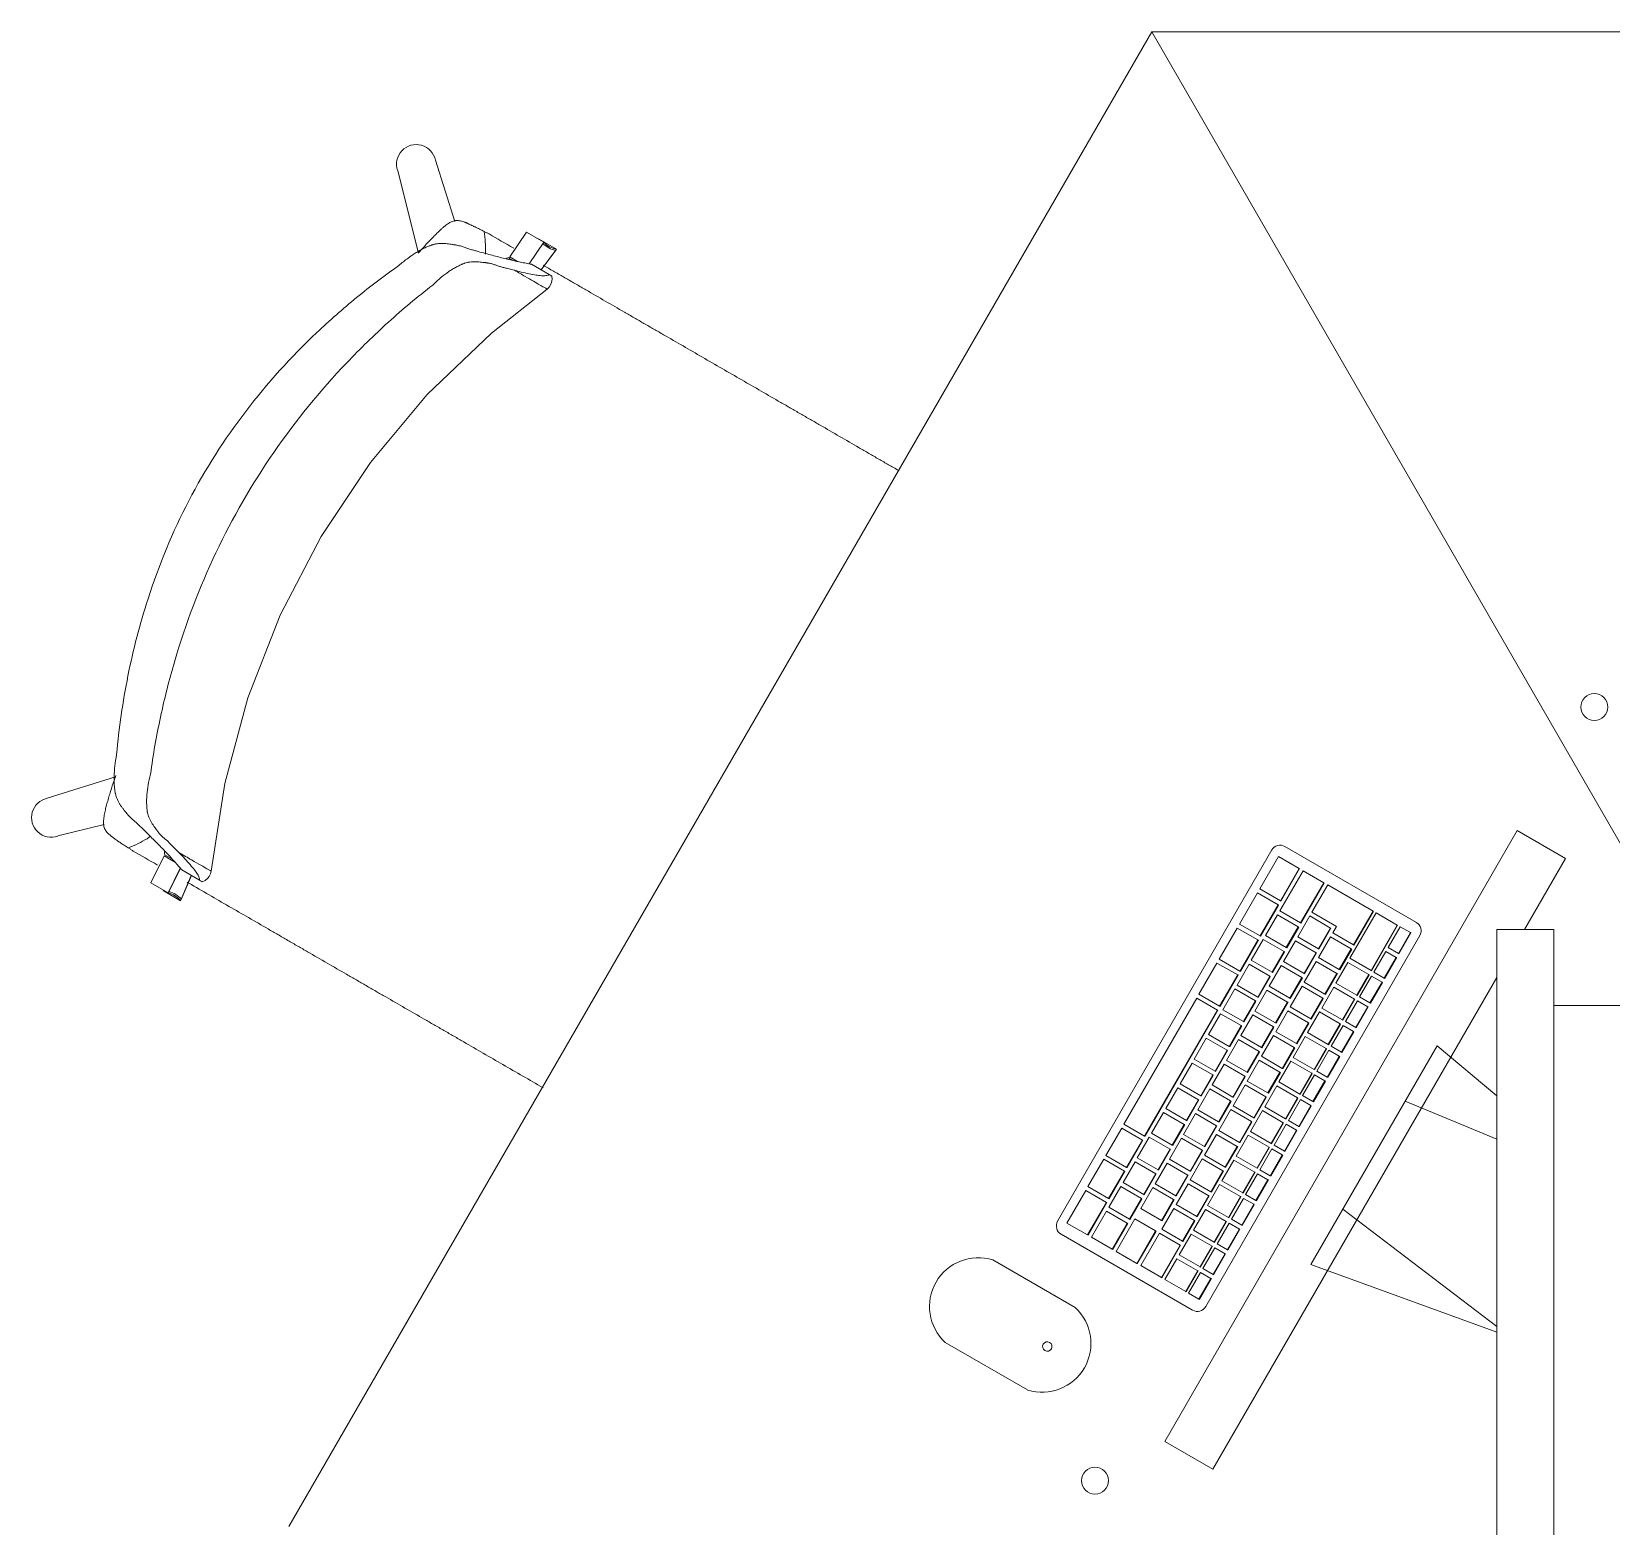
# Model space of a CAD drawing. Header units: millimetres. Extents: x 155927 to 326028, y -36033 to 97293.
# Drawn here: x 174079 to 175132, y 18002 to 18998 of the extents above; entities that cross this region are included whole.
import ezdxf

# ---------------------------------------------------------------- set-up
doc = ezdxf.new("R2010")
doc.units = ezdxf.units.MM
doc.header["$MEASUREMENT"] = 0
for name, color, linetype, lineweight in [('A-GENM', 8, 'CONTINUOUS', 9), ('E-ELEC-EQPM', 8, 'CONTINUOUS', 9), ('I-FURN', 8, 'CONTINUOUS', 9)]:
    doc.layers.add(name, color=color, linetype=linetype, lineweight=lineweight)

msp = doc.modelspace()

# ---------------------------------------------------------------- linework, layer by layer
at = {"layer": 'A-GENM'}
for p, q in [((174762.6, 18205.4), (174905.4, 18452.7)), ((174909.8, 18448.4), (174897.3, 18426.7)), ((174923.6, 18440.4), (174909.8, 18448.4)), ((174914.1, 18455), (175001.7, 18404.4)), ((174926.2, 18438.9), (174910.7, 18412.1)), ((174911.1, 18418.7), (174923.6, 18440.4)), ((174923.9, 18440.3), (174911.4, 18418.6)), ((174923.6, 18440.4), (174923.9, 18440.3)), ((174940, 18430.9), (174926.2, 18438.9)), ((174924.5, 18404.1), (174940, 18430.9)), ((174940.3, 18430.8), (174924.8, 18403.9)), ((174942.6, 18429.4), (174932.1, 18411.3)), ((174940, 18430.9), (174940.3, 18430.8)), ((174972.8, 18412), (174942.6, 18429.4)), ((174895.8, 18424.1), (174883.8, 18403.3)), ((174909.6, 18416.1), (174895.8, 18424.1)), ((174897.3, 18426.7), (174911.1, 18418.7)), ((174911.1, 18418.7), (174911.4, 18418.6)), ((174897.6, 18395.4), (174909.6, 18416.1)), ((174909.9, 18416), (174897.9, 18395.2)), ((174909.2, 18409.5), (174901.2, 18395.6)), ((174923, 18401.5), (174909.2, 18409.5)), ((174909.6, 18416.1), (174909.9, 18416)), ((174910.7, 18412.1), (174924.5, 18404.1)), ((174930.6, 18408.7), (174922.6, 18394.8)), ((174944.4, 18400.7), (174930.6, 18408.7)), ((174932.1, 18411.3), (174948.5, 18401.8)), ((174974.9, 18410.8), (174957.4, 18380.5)), ((174959.8, 18389.5), (174972.8, 18412)), ((174973.1, 18411.9), (174960.1, 18389.3)), ((174972.8, 18412), (174973.1, 18411.9)), ((174989, 18402.7), (174974.9, 18410.8)), ((175004, 18395.8), (174861.3, 18148.5)), ((174882.3, 18400.7), (174870.3, 18379.9)), ((174896.1, 18392.8), (174882.3, 18400.7)), ((174883.8, 18403.3), (174897.6, 18395.4)), ((174897.6, 18395.4), (174897.9, 18395.2)), ((174901.2, 18395.6), (174915, 18387.6)), ((174915, 18387.6), (174923, 18401.5)), ((174923.3, 18401.3), (174915.3, 18387.5)), ((174923, 18401.5), (174923.3, 18401.3)), ((174924.5, 18404.1), (174924.8, 18403.9)), ((174936.4, 18386.8), (174944.4, 18400.7)), ((174944.7, 18400.5), (174936.7, 18386.7)), ((174944.4, 18400.7), (174944.7, 18400.5)), ((174948.5, 18401.8), (174946, 18397.5)), ((174946, 18397.5), (174959.8, 18389.5)), ((174971.5, 18372.4), (174989, 18402.7)), ((174989.2, 18402.5), (174971.7, 18372.2)), ((174990.9, 18401.5), (174982.9, 18387.7)), ((174989, 18402.7), (174989.2, 18402.5)), ((174989.8, 18383.7), (174997.8, 18397.6)), ((174998.1, 18397.4), (174990.1, 18383.6)), ((174997.8, 18397.6), (174990.9, 18401.5)), ((174997.8, 18397.6), (174998.1, 18397.4)), ((174884.1, 18372), (174896.1, 18392.8)), ((174896.4, 18392.6), (174884.4, 18371.8)), ((174899.7, 18393), (174891.7, 18379.2)), ((174896.1, 18392.8), (174896.4, 18392.6)), ((174913.5, 18385), (174899.7, 18393)), ((174905.5, 18371.2), (174913.5, 18385)), ((174913.8, 18384.9), (174905.8, 18371)), ((174921.1, 18392.2), (174913.1, 18378.3)), ((174913.5, 18385), (174913.8, 18384.9)), ((174915, 18387.6), (174915.3, 18387.5)), ((174934.9, 18384.2), (174921.1, 18392.2)), ((174922.6, 18394.8), (174936.4, 18386.8)), ((174936.4, 18386.8), (174936.7, 18386.7)), ((174944.5, 18394.9), (174936.5, 18381)), ((174958.3, 18386.9), (174944.5, 18394.9)), ((174950.3, 18373), (174958.3, 18386.9)), ((174958.6, 18386.7), (174950.6, 18372.9)), ((174958.3, 18386.9), (174958.6, 18386.7)), ((174959.8, 18389.5), (174960.1, 18389.3)), ((174981.4, 18385.1), (174973.4, 18371.2)), ((174988.3, 18381.1), (174981.4, 18385.1)), ((174982.9, 18387.7), (174989.8, 18383.7)), ((174868.8, 18377.3), (174856.8, 18356.6)), ((174882.6, 18369.4), (174868.8, 18377.3)), ((174870.3, 18379.9), (174884.1, 18372)), ((174890.2, 18376.6), (174882.2, 18362.7)), ((174904, 18368.6), (174890.2, 18376.6)), ((174891.7, 18379.2), (174905.5, 18371.2)), ((174911.6, 18375.8), (174903.6, 18361.9)), ((174925.4, 18367.8), (174911.6, 18375.8)), ((174913.1, 18378.3), (174926.9, 18370.4)), ((174926.9, 18370.4), (174934.9, 18384.2)), ((174935, 18378.4), (174927, 18364.6)), ((174935.2, 18384.1), (174927.2, 18370.2)), ((174934.9, 18384.2), (174935.2, 18384.1)), ((174948.8, 18370.4), (174935, 18378.4)), ((174936.5, 18381), (174950.3, 18373)), ((174956.1, 18377.7), (174948.1, 18363.9)), ((174970, 18369.8), (174956.1, 18377.7)), ((174957.4, 18380.5), (174971.5, 18372.4)), ((174980.3, 18367.2), (174988.3, 18381.1)), ((174988.6, 18381), (174980.6, 18367.1)), ((174988.3, 18381.1), (174988.6, 18381)), ((174989.8, 18383.7), (174990.1, 18383.6)), ((174870.6, 18348.6), (174882.6, 18369.4)), ((174882.9, 18369.2), (174870.9, 18348.5)), ((174882.6, 18369.4), (174882.9, 18369.2)), ((174884.1, 18372), (174884.4, 18371.8)), ((174896, 18354.7), (174904, 18368.6)), ((174904.3, 18368.4), (174896.3, 18354.6)), ((174904, 18368.6), (174904.3, 18368.4)), ((174905.5, 18371.2), (174905.8, 18371)), ((174917.4, 18353.9), (174925.4, 18367.8)), ((174925.7, 18367.6), (174917.7, 18353.8)), ((174925.4, 18367.8), (174925.7, 18367.6)), ((174926.9, 18370.4), (174927.2, 18370.2)), ((174927, 18364.6), (174940.8, 18356.6)), ((174940.8, 18356.6), (174948.8, 18370.4)), ((174949.1, 18370.3), (174941.1, 18356.4)), ((174948.1, 18363.9), (174962, 18355.9)), ((174948.8, 18370.4), (174949.1, 18370.3)), ((174950.3, 18373), (174950.6, 18372.9)), ((174962, 18355.9), (174970, 18369.8)), ((174970.2, 18369.6), (174962.2, 18355.8)), ((174971.9, 18368.6), (174963.9, 18354.8)), ((174970, 18369.8), (174970.2, 18369.6)), ((174970.8, 18350.8), (174978.8, 18364.6)), ((174979.1, 18364.5), (174971.1, 18350.7)), ((174971.5, 18372.4), (174971.7, 18372.2)), ((174978.8, 18364.6), (174971.9, 18368.6)), ((174973.4, 18371.2), (174980.3, 18367.2)), ((174978.8, 18364.6), (174979.1, 18364.5)), ((174980.3, 18367.2), (174980.6, 18367.1)), ((174855.3, 18354), (174806.8, 18270)), ((174869.1, 18346), (174855.3, 18354)), ((174856.8, 18356.6), (174870.6, 18348.6)), ((174880.7, 18360.1), (174872.7, 18346.2)), ((174894.5, 18352.1), (174880.7, 18360.1)), ((174882.2, 18362.7), (174896, 18354.7)), ((174902.1, 18359.3), (174894.1, 18345.4)), ((174896, 18354.7), (174896.3, 18354.6)), ((174915.9, 18351.3), (174902.1, 18359.3)), ((174903.6, 18361.9), (174917.4, 18353.9)), ((174917.4, 18353.9), (174917.7, 18353.8)), ((174925.5, 18362), (174917.5, 18348.1)), ((174939.3, 18354), (174925.5, 18362)), ((174931.3, 18340.1), (174939.3, 18354)), ((174939.6, 18353.8), (174931.6, 18340)), ((174946.6, 18361.3), (174938.6, 18347.4)), ((174939.3, 18354), (174939.6, 18353.8)), ((174940.8, 18356.6), (174941.1, 18356.4)), ((174960.5, 18353.3), (174946.6, 18361.3)), ((174952.5, 18339.5), (174960.5, 18353.3)), ((174960.7, 18353.2), (174952.7, 18339.3)), ((174960.5, 18353.3), (174960.7, 18353.2)), ((174962, 18355.9), (174962.2, 18355.8)), ((174963.9, 18354.8), (174970.8, 18350.8)), ((174820.6, 18262), (174869.1, 18346)), ((174869.4, 18345.9), (174820.9, 18261.9)), ((174871.2, 18343.6), (174863.2, 18329.8)), ((174869.1, 18346), (174869.4, 18345.9)), ((174870.6, 18348.6), (174870.9, 18348.5)), ((174885, 18335.7), (174871.2, 18343.6)), ((174872.7, 18346.2), (174886.5, 18338.3)), ((174892.6, 18342.8), (174884.6, 18329)), ((174886.5, 18338.3), (174894.5, 18352.1)), ((174894.8, 18352), (174886.8, 18338.1)), ((174906.4, 18334.9), (174892.6, 18342.8)), ((174894.1, 18345.4), (174907.9, 18337.5)), ((174894.5, 18352.1), (174894.8, 18352)), ((174907.9, 18337.5), (174915.9, 18351.3)), ((174916, 18345.5), (174908, 18331.6)), ((174916.2, 18351.2), (174908.2, 18337.3)), ((174915.9, 18351.3), (174916.2, 18351.2)), ((174929.8, 18337.5), (174916, 18345.5)), ((174917.5, 18348.1), (174931.3, 18340.1)), ((174937.1, 18344.8), (174929.1, 18331)), ((174951, 18336.9), (174937.1, 18344.8)), ((174938.6, 18347.4), (174952.5, 18339.5)), ((174962.4, 18352.2), (174954.4, 18338.3)), ((174961.3, 18334.3), (174969.3, 18348.2)), ((174969.6, 18348.1), (174961.6, 18334.2)), ((174969.3, 18348.2), (174962.4, 18352.2)), ((174969.3, 18348.2), (174969.6, 18348.1)), ((174970.8, 18350.8), (174971.1, 18350.7)), ((174877, 18321.8), (174885, 18335.7)), ((174885.3, 18335.5), (174877.3, 18321.7)), ((174885, 18335.7), (174885.3, 18335.5)), ((174886.5, 18338.3), (174886.8, 18338.1)), ((174898.4, 18321), (174906.4, 18334.9)), ((174906.7, 18334.7), (174898.7, 18320.9)), ((174906.4, 18334.9), (174906.7, 18334.7)), ((174907.9, 18337.5), (174908.2, 18337.3)), ((174921.8, 18323.7), (174929.8, 18337.5)), ((174930.1, 18337.4), (174922.1, 18323.5)), ((174929.8, 18337.5), (174930.1, 18337.4)), ((174931.3, 18340.1), (174931.6, 18340)), ((174943, 18323), (174951, 18336.9)), ((174951.2, 18336.7), (174943.2, 18322.9)), ((174952.9, 18335.7), (174944.9, 18321.9)), ((174951, 18336.9), (174951.2, 18336.7)), ((174952.5, 18339.5), (174952.7, 18339.3)), ((174959.8, 18331.7), (174952.9, 18335.7)), ((174954.4, 18338.3), (174961.3, 18334.3)), ((174961.3, 18334.3), (174961.6, 18334.2)), ((174861.7, 18327.2), (174853.7, 18313.3)), ((174875.5, 18319.2), (174861.7, 18327.2)), ((174863.2, 18329.8), (174877, 18321.8)), ((174883.1, 18326.4), (174875.1, 18312.5)), ((174877, 18321.8), (174877.3, 18321.7)), ((174896.9, 18318.4), (174883.1, 18326.4)), ((174884.6, 18329), (174898.4, 18321)), ((174906.5, 18329), (174898.5, 18315.2)), ((174920.3, 18321.1), (174906.5, 18329)), ((174908, 18331.6), (174921.8, 18323.7)), ((174927.6, 18328.4), (174919.6, 18314.5)), ((174921.8, 18323.7), (174922.1, 18323.5)), ((174941.5, 18320.4), (174927.6, 18328.4)), ((174929.1, 18331), (174943, 18323)), ((174943, 18323), (174943.2, 18322.9)), ((174944.9, 18321.9), (174951.8, 18317.9)), ((174951.8, 18317.9), (174959.8, 18331.7)), ((174960.1, 18331.6), (174952.1, 18317.7)), ((174959.8, 18331.7), (174960.1, 18331.6)), ((174853.7, 18313.3), (174867.5, 18305.4)), ((174867.5, 18305.4), (174875.5, 18319.2)), ((174875.8, 18319.1), (174867.8, 18305.2)), ((174875.1, 18312.5), (174888.9, 18304.6)), ((174875.5, 18319.2), (174875.8, 18319.1)), ((174888.9, 18304.6), (174896.9, 18318.4)), ((174897, 18312.6), (174889, 18298.7)), ((174897.2, 18318.3), (174889.2, 18304.4)), ((174896.9, 18318.4), (174897.2, 18318.3)), ((174910.8, 18304.6), (174897, 18312.6)), ((174898.4, 18321), (174898.7, 18320.9)), ((174898.5, 18315.2), (174912.3, 18307.2)), ((174918.1, 18311.9), (174910.1, 18298.1)), ((174912.3, 18307.2), (174920.3, 18321.1)), ((174920.6, 18320.9), (174912.6, 18307.1)), ((174932, 18303.9), (174918.1, 18311.9)), ((174919.6, 18314.5), (174933.5, 18306.5)), ((174920.3, 18321.1), (174920.6, 18320.9)), ((174933.5, 18306.5), (174941.5, 18320.4)), ((174941.7, 18320.3), (174933.7, 18306.4)), ((174943.4, 18319.3), (174935.4, 18305.4)), ((174941.5, 18320.4), (174941.7, 18320.3)), ((174942.3, 18301.4), (174950.3, 18315.3)), ((174950.6, 18315.1), (174942.6, 18301.3)), ((174950.3, 18315.3), (174943.4, 18319.3)), ((174950.3, 18315.3), (174950.6, 18315.1)), ((174951.8, 18317.9), (174952.1, 18317.7)), ((174852.2, 18310.7), (174844.2, 18296.9)), ((174866, 18302.8), (174852.2, 18310.7)), ((174858, 18288.9), (174866, 18302.8)), ((174866.3, 18302.6), (174858.3, 18288.8)), ((174873.6, 18309.9), (174865.6, 18296.1)), ((174866, 18302.8), (174866.3, 18302.6)), ((174867.5, 18305.4), (174867.8, 18305.2)), ((174887.4, 18302), (174873.6, 18309.9)), ((174879.4, 18288.1), (174887.4, 18302)), ((174887.7, 18301.8), (174879.7, 18288)), ((174887.4, 18302), (174887.7, 18301.8)), ((174888.9, 18304.6), (174889.2, 18304.4)), ((174902.8, 18290.8), (174910.8, 18304.6)), ((174911.1, 18304.5), (174903.1, 18290.6)), ((174910.8, 18304.6), (174911.1, 18304.5)), ((174912.3, 18307.2), (174912.6, 18307.1)), ((174924, 18290.1), (174932, 18303.9)), ((174932.2, 18303.8), (174924.2, 18290)), ((174933.9, 18302.8), (174925.9, 18289)), ((174932, 18303.9), (174932.2, 18303.8)), ((174933.5, 18306.5), (174933.7, 18306.4)), ((174940.8, 18298.8), (174933.9, 18302.8)), ((174935.4, 18305.4), (174942.3, 18301.4)), ((174942.3, 18301.4), (174942.6, 18301.3)), ((174842.7, 18294.3), (174834.7, 18280.4)), ((174856.5, 18286.3), (174842.7, 18294.3)), ((174844.2, 18296.9), (174858, 18288.9)), ((174864.1, 18293.5), (174856.1, 18279.6)), ((174877.9, 18285.5), (174864.1, 18293.5)), ((174865.6, 18296.1), (174879.4, 18288.1)), ((174887.5, 18296.1), (174879.5, 18282.3)), ((174901.3, 18288.2), (174887.5, 18296.1)), ((174889, 18298.7), (174902.8, 18290.8)), ((174908.6, 18295.5), (174900.6, 18281.6)), ((174902.8, 18290.8), (174903.1, 18290.6)), ((174922.5, 18287.5), (174908.6, 18295.5)), ((174910.1, 18298.1), (174924, 18290.1)), ((174924, 18290.1), (174924.2, 18290)), ((174932.8, 18285), (174940.8, 18298.8)), ((174941.1, 18298.7), (174933.1, 18284.8)), ((174940.8, 18298.8), (174941.1, 18298.7)), ((174834.7, 18280.4), (174848.5, 18272.4)), ((174848.5, 18272.4), (174856.5, 18286.3)), ((174856.8, 18286.2), (174848.8, 18272.3)), ((174856.1, 18279.6), (174869.9, 18271.6)), ((174856.5, 18286.3), (174856.8, 18286.2)), ((174858, 18288.9), (174858.3, 18288.8)), ((174869.9, 18271.6), (174877.9, 18285.5)), ((174878, 18279.7), (174870, 18265.8)), ((174878.2, 18285.4), (174870.2, 18271.5)), ((174877.9, 18285.5), (174878.2, 18285.4)), ((174891.8, 18271.7), (174878, 18279.7)), ((174879.4, 18288.1), (174879.7, 18288)), ((174879.5, 18282.3), (174893.3, 18274.3)), ((174893.3, 18274.3), (174901.3, 18288.2)), ((174901.6, 18288), (174893.6, 18274.2)), ((174900.6, 18281.6), (174914.5, 18273.6)), ((174901.3, 18288.2), (174901.6, 18288)), ((174914.5, 18273.6), (174922.5, 18287.5)), ((174922.7, 18287.4), (174914.7, 18273.5)), ((174924.4, 18286.4), (174916.4, 18272.5)), ((174922.5, 18287.5), (174922.7, 18287.4)), ((174923.3, 18268.5), (174931.3, 18282.4)), ((174931.6, 18282.2), (174923.6, 18268.4)), ((174931.3, 18282.4), (174924.4, 18286.4)), ((174925.9, 18289), (174932.8, 18285)), ((174931.3, 18282.4), (174931.6, 18282.2)), ((174932.8, 18285), (174933.1, 18284.8)), ((174806.8, 18270), (174820.6, 18262)), ((174833.2, 18277.8), (174825.2, 18264)), ((174847, 18269.8), (174833.2, 18277.8)), ((174839, 18256), (174847, 18269.8)), ((174847.3, 18269.7), (174839.3, 18255.9)), ((174854.6, 18277), (174846.6, 18263.2)), ((174847, 18269.8), (174847.3, 18269.7)), ((174848.5, 18272.4), (174848.8, 18272.3)), ((174868.4, 18269), (174854.6, 18277)), ((174860.4, 18255.2), (174868.4, 18269)), ((174868.7, 18268.9), (174860.7, 18255)), ((174868.4, 18269), (174868.7, 18268.9)), ((174869.9, 18271.6), (174870.2, 18271.5)), ((174883.8, 18257.8), (174891.8, 18271.7)), ((174892.1, 18271.6), (174884.1, 18257.7)), ((174899.1, 18279), (174891.1, 18265.2)), ((174891.8, 18271.7), (174892.1, 18271.6)), ((174893.3, 18274.3), (174893.6, 18274.2)), ((174913, 18271), (174899.1, 18279)), ((174905, 18257.2), (174913, 18271)), ((174913.2, 18270.9), (174905.2, 18257)), ((174914.9, 18269.9), (174906.9, 18256.1)), ((174913, 18271), (174913.2, 18270.9)), ((174914.5, 18273.6), (174914.7, 18273.5)), ((174921.8, 18265.9), (174914.9, 18269.9)), ((174916.4, 18272.5), (174923.3, 18268.5)), ((174805.3, 18267.4), (174794.8, 18249.2)), ((174819.1, 18259.4), (174805.3, 18267.4)), ((174808.6, 18241.2), (174819.1, 18259.4)), ((174819.4, 18259.3), (174808.9, 18241.1)), ((174823.7, 18261.4), (174815.7, 18247.5)), ((174819.1, 18259.4), (174819.4, 18259.3)), ((174820.6, 18262), (174820.9, 18261.9)), ((174837.5, 18253.4), (174823.7, 18261.4)), ((174825.2, 18264), (174839, 18256)), ((174845.1, 18260.6), (174837.1, 18246.7)), ((174858.9, 18252.6), (174845.1, 18260.6)), ((174846.6, 18263.2), (174860.4, 18255.2)), ((174868.5, 18263.2), (174860.5, 18249.4)), ((174882.3, 18255.2), (174868.5, 18263.2)), ((174870, 18265.8), (174883.8, 18257.8)), ((174889.6, 18262.6), (174881.6, 18248.7)), ((174903.5, 18254.6), (174889.6, 18262.6)), ((174891.1, 18265.2), (174905, 18257.2)), ((174913.8, 18252.1), (174921.8, 18265.9)), ((174922.1, 18265.8), (174914.1, 18251.9)), ((174921.8, 18265.9), (174922.1, 18265.8)), ((174923.3, 18268.5), (174923.6, 18268.4)), ((174794.8, 18249.2), (174808.6, 18241.2)), ((174829.5, 18239.5), (174837.5, 18253.4)), ((174837.8, 18253.3), (174829.8, 18239.4)), ((174837.5, 18253.4), (174837.8, 18253.3)), ((174839, 18256), (174839.3, 18255.9)), ((174850.9, 18238.7), (174858.9, 18252.6)), ((174859.2, 18252.5), (174851.2, 18238.6)), ((174858.9, 18252.6), (174859.2, 18252.5)), ((174860.4, 18255.2), (174860.7, 18255)), ((174860.5, 18249.4), (174874.3, 18241.4)), ((174874.3, 18241.4), (174882.3, 18255.2)), ((174882.6, 18255.1), (174874.6, 18241.3)), ((174881.6, 18248.7), (174895.5, 18240.7)), ((174882.3, 18255.2), (174882.6, 18255.1)), ((174883.8, 18257.8), (174884.1, 18257.7)), ((174895.5, 18240.7), (174903.5, 18254.6)), ((174903.7, 18254.4), (174895.7, 18240.6)), ((174905.4, 18253.5), (174897.4, 18239.6)), ((174903.5, 18254.6), (174903.7, 18254.4)), ((174904.3, 18235.6), (174912.3, 18249.5)), ((174912.6, 18249.3), (174904.6, 18235.5)), ((174905, 18257.2), (174905.2, 18257)), ((174912.3, 18249.5), (174905.4, 18253.5)), ((174906.9, 18256.1), (174913.8, 18252.1)), ((174912.3, 18249.5), (174912.6, 18249.3)), ((174913.8, 18252.1), (174914.1, 18251.9)), ((174793.3, 18246.6), (174782.8, 18228.4)), ((174807.1, 18238.6), (174793.3, 18246.6)), ((174796.6, 18220.4), (174807.1, 18238.6)), ((174807.4, 18238.5), (174796.9, 18220.3)), ((174814.2, 18244.9), (174806.2, 18231.1)), ((174807.1, 18238.6), (174807.4, 18238.5)), ((174808.6, 18241.2), (174808.9, 18241.1)), ((174828, 18236.9), (174814.2, 18244.9)), ((174815.7, 18247.5), (174829.5, 18239.5)), ((174835.6, 18244.1), (174827.6, 18230.3)), ((174829.5, 18239.5), (174829.8, 18239.4)), ((174849.4, 18236.1), (174835.6, 18244.1)), ((174837.1, 18246.7), (174850.9, 18238.7)), ((174850.9, 18238.7), (174851.2, 18238.6)), ((174859, 18246.8), (174851, 18232.9)), ((174872.8, 18238.8), (174859, 18246.8)), ((174864.8, 18224.9), (174872.8, 18238.8)), ((174873.1, 18238.7), (174865.1, 18224.8)), ((174880.1, 18246.1), (174872.1, 18232.3)), ((174872.8, 18238.8), (174873.1, 18238.7)), ((174874.3, 18241.4), (174874.6, 18241.3)), ((174894, 18238.1), (174880.1, 18246.1)), ((174886, 18224.3), (174894, 18238.1)), ((174894.2, 18238), (174886.2, 18224.1)), ((174894, 18238.1), (174894.2, 18238)), ((174895.5, 18240.7), (174895.7, 18240.6)), ((174897.4, 18239.6), (174904.3, 18235.6)), ((174782.8, 18228.4), (174796.6, 18220.4)), ((174804.7, 18228.5), (174796.7, 18214.6)), ((174818.5, 18220.5), (174804.7, 18228.5)), ((174806.2, 18231.1), (174820, 18223.1)), ((174826.1, 18227.7), (174818.1, 18213.8)), ((174820, 18223.1), (174828, 18236.9)), ((174828.3, 18236.8), (174820.3, 18222.9)), ((174839.9, 18219.7), (174826.1, 18227.7)), ((174827.6, 18230.3), (174841.4, 18222.3)), ((174828, 18236.9), (174828.3, 18236.8)), ((174841.4, 18222.3), (174849.4, 18236.1)), ((174849.5, 18230.3), (174841.5, 18216.5)), ((174849.7, 18236), (174841.7, 18222.1)), ((174849.4, 18236.1), (174849.7, 18236)), ((174863.3, 18222.3), (174849.5, 18230.3)), ((174851, 18232.9), (174864.8, 18224.9)), ((174870.6, 18229.7), (174862.6, 18215.8)), ((174884.5, 18221.7), (174870.6, 18229.7)), ((174872.1, 18232.3), (174886, 18224.3)), ((174895.9, 18237), (174887.9, 18223.1)), ((174894.8, 18219.2), (174902.8, 18233)), ((174903.1, 18232.9), (174895.1, 18219)), ((174902.8, 18233), (174895.9, 18237)), ((174902.8, 18233), (174903.1, 18232.9)), ((174904.3, 18235.6), (174904.6, 18235.5)), ((174781.3, 18225.8), (174768.8, 18204.1)), ((174795.1, 18217.8), (174781.3, 18225.8)), ((174782.6, 18196.2), (174795.1, 18217.8)), ((174795.4, 18217.7), (174782.9, 18196)), ((174795.1, 18217.8), (174795.4, 18217.7)), ((174796.6, 18220.4), (174796.9, 18220.3)), ((174810.5, 18206.6), (174818.5, 18220.5)), ((174818.8, 18220.3), (174810.8, 18206.5)), ((174818.5, 18220.5), (174818.8, 18220.3)), ((174820, 18223.1), (174820.3, 18222.9)), ((174831.9, 18205.8), (174839.9, 18219.7)), ((174840.2, 18219.5), (174832.2, 18205.7)), ((174839.9, 18219.7), (174840.2, 18219.5)), ((174841.4, 18222.3), (174841.7, 18222.1)), ((174841.5, 18216.5), (174855.3, 18208.5)), ((174855.3, 18208.5), (174863.3, 18222.3)), ((174863.6, 18222.2), (174855.6, 18208.3)), ((174863.3, 18222.3), (174863.6, 18222.2)), ((174864.8, 18224.9), (174865.1, 18224.8)), ((174876.5, 18207.8), (174884.5, 18221.7)), ((174884.7, 18221.5), (174876.7, 18207.7)), ((174886.4, 18220.5), (174878.4, 18206.7)), ((174884.5, 18221.7), (174884.7, 18221.5)), ((174885.3, 18202.7), (174893.3, 18216.6)), ((174893.6, 18216.4), (174885.6, 18202.6)), ((174886, 18224.3), (174886.2, 18224.1)), ((174893.3, 18216.6), (174886.4, 18220.5)), ((174887.9, 18223.1), (174894.8, 18219.2)), ((174893.3, 18216.6), (174893.6, 18216.4)), ((174894.8, 18219.2), (174895.1, 18219)), ((174795.2, 18212), (174785.2, 18194.7)), ((174809, 18204), (174795.2, 18212)), ((174796.7, 18214.6), (174810.5, 18206.6)), ((174814.1, 18206.9), (174801.6, 18185.2)), ((174810.5, 18206.6), (174810.8, 18206.5)), ((174827.9, 18198.9), (174814.1, 18206.9)), ((174818.1, 18213.8), (174831.9, 18205.8)), ((174831.9, 18205.8), (174832.2, 18205.7)), ((174840, 18213.9), (174832, 18200)), ((174853.8, 18205.9), (174840, 18213.9)), ((174845.8, 18192), (174853.8, 18205.9)), ((174854.1, 18205.7), (174846.1, 18191.9)), ((174861.1, 18213.2), (174853.1, 18199.3)), ((174853.8, 18205.9), (174854.1, 18205.7)), ((174855.3, 18208.5), (174855.6, 18208.3)), ((174875, 18205.2), (174861.1, 18213.2)), ((174862.6, 18215.8), (174876.5, 18207.8)), ((174876.5, 18207.8), (174876.7, 18207.7)), ((174878.4, 18206.7), (174885.3, 18202.7)), ((174852.6, 18146.1), (174765, 18196.7)), ((174768.8, 18204.1), (174782.6, 18196.2)), ((174782.6, 18196.2), (174782.9, 18196)), ((174799, 18186.7), (174809, 18204)), ((174809.3, 18203.9), (174799.3, 18186.6)), ((174809, 18204), (174809.3, 18203.9)), ((174815.4, 18177.2), (174827.9, 18198.9)), ((174828.2, 18198.8), (174815.7, 18177.1)), ((174830.5, 18197.4), (174818, 18175.8)), ((174827.9, 18198.9), (174828.2, 18198.8)), ((174844.3, 18189.4), (174830.5, 18197.4)), ((174832, 18200), (174845.8, 18192)), ((174851.6, 18196.7), (174843.6, 18182.9)), ((174865.5, 18188.8), (174851.6, 18196.7)), ((174853.1, 18199.3), (174867, 18191.4)), ((174867, 18191.4), (174875, 18205.2)), ((174875.2, 18205.1), (174867.2, 18191.2)), ((174876.9, 18204.1), (174868.9, 18190.2)), ((174875, 18205.2), (174875.2, 18205.1)), ((174875.8, 18186.2), (174883.8, 18200.1)), ((174884.1, 18200), (174876.1, 18186.1)), ((174883.8, 18200.1), (174876.9, 18204.1)), ((174883.8, 18200.1), (174884.1, 18200)), ((174885.3, 18202.7), (174885.6, 18202.6)), ((174785.2, 18194.7), (174799, 18186.7)), ((174799, 18186.7), (174799.3, 18186.6)), ((174801.6, 18185.2), (174815.4, 18177.2)), ((174831.8, 18167.8), (174844.3, 18189.4)), ((174844.6, 18189.3), (174832.1, 18167.6)), ((174844.3, 18189.4), (174844.6, 18189.3)), ((174845.8, 18192), (174846.1, 18191.9)), ((174857.5, 18174.9), (174865.5, 18188.8)), ((174865.7, 18188.6), (174857.7, 18174.8)), ((174867.4, 18187.6), (174859.4, 18173.8)), ((174865.5, 18188.8), (174865.7, 18188.6)), ((174867, 18191.4), (174867.2, 18191.2)), ((174874.3, 18183.6), (174867.4, 18187.6)), ((174868.9, 18190.2), (174875.8, 18186.2)), ((174875.8, 18186.2), (174876.1, 18186.1)), ((174774.3, 18147.8), (174719.4, 18179.6)), ((174815.4, 18177.2), (174815.7, 18177.1)), ((174818, 18175.8), (174831.8, 18167.8)), ((174842.1, 18180.3), (174834.1, 18166.4)), ((174856, 18172.3), (174842.1, 18180.3)), ((174843.6, 18182.9), (174857.5, 18174.9)), ((174857.5, 18174.9), (174857.7, 18174.8)), ((174866.3, 18169.8), (174874.3, 18183.6)), ((174874.6, 18183.5), (174866.6, 18169.7)), ((174874.3, 18183.6), (174874.6, 18183.5)), ((174831.8, 18167.8), (174832.1, 18167.6)), ((174834.1, 18166.4), (174848, 18158.5)), ((174848, 18158.5), (174856, 18172.3)), ((174856.2, 18172.2), (174848.2, 18158.3)), ((174857.9, 18171.2), (174849.9, 18157.3)), ((174856, 18172.3), (174856.2, 18172.2)), ((174856.8, 18153.3), (174864.8, 18167.2)), ((174865.1, 18167.1), (174857.1, 18153.2)), ((174864.8, 18167.2), (174857.9, 18171.2)), ((174859.4, 18173.8), (174866.3, 18169.8)), ((174864.8, 18167.2), (174865.1, 18167.1)), ((174866.3, 18169.8), (174866.6, 18169.7)), ((174848, 18158.5), (174848.2, 18158.3)), ((174849.9, 18157.3), (174856.8, 18153.3)), ((174856.8, 18153.3), (174857.1, 18153.2)), ((174687.6, 18124.6), (174742.6, 18092.9))]:
    msp.add_line(p, q, dxfattribs=at)
for centre, radius, start, end in [((174910.9, 18449.5), 6.35, 60, 150), ((174998.5, 18398.9), 6.35, 330, 60), ((174768.1, 18202.2), 6.35, 150, 240), ((174709.7, 18148.5), 32.5, 72.6804, 227.3196), ((174752.3, 18123.9), 32.5, 252.6804, 47.3196), ((174855.8, 18151.6), 6.35, 240, 330), ((174755.7, 18121.9), 3.16, 60, 240), ((174755.7, 18121.9), 3.16, 240, 60)]:
    msp.add_arc(centre, radius, start, end, dxfattribs=at)
at = {"layer": 'E-ELEC-EQPM'}
for p, q in [((175055.3, 18399.8), (175093.4, 18399.8)), ((175055.3, 17599.8), (175055.3, 18399.8)), ((175055.3, 17599.8), (175055.3, 18399.8)), ((175055.3, 18399.8), (175093.4, 18399.8)), ((175093.4, 18399.8), (175093.4, 18349)), ((175093.4, 18399.8), (175093.4, 17599.8)), ((175093.4, 18349), (175185.3, 18349)), ((175093.4, 18349), (175185.3, 18349))]:
    msp.add_line(p, q, dxfattribs=at)
at = {"layer": 'I-FURN'}
for p, q in [((174825.3, 18997.9), (174250.3, 18002)), ((175380.3, 18036.6), (174825.3, 18997.9)), ((175975.3, 18997.9), (174825.3, 18997.9)), ((174825.3, 18997.9), (175380.3, 18036.6)), ((174360.8, 18871.5), (174347.9, 18912.3)), ((174322.8, 18905.2), (174336.6, 18850.3)), ((174397.4, 18847.8), (174408.5, 18864.3)), ((174408.5, 18864.3), (174420.1, 18857.6)), ((174428.7, 18853.1), (174417.1, 18859.7)), ((174420.1, 18857.6), (174410.4, 18843.2)), ((174418.3, 18839.2), (174428.7, 18853.1)), ((174418.4, 18839.2), (174428.2, 18852.3)), ((174399.5, 18845.4), (174396.9, 18846.9)), ((174402.5, 18844.8), (174397.4, 18847.8)), ((174411.9, 18842.9), (174423.7, 18836.1)), ((174422.3, 18826.4), (174423.6, 18827.7)), ((174423.6, 18827.7), (174424.7, 18829.3)), ((174424.7, 18829.3), (174425.2, 18830.7)), ((174425.2, 18830.7), (174425.6, 18832.9)), ((174425.6, 18832.9), (174425.5, 18835.1)), ((174385.2, 18797.1), (174422.3, 18826.4)), ((174342.5, 18756.1), (174385.2, 18797.1)), ((174304.6, 18710.8), (174342.5, 18756.1)), ((174271.8, 18661.6), (174304.6, 18710.8)), ((174244.4, 18609.1), (174271.8, 18661.6)), ((174222.9, 18554.1), (174244.4, 18609.1)), ((174207.5, 18497), (174222.9, 18554.1)), ((174134.6, 18501.4), (174089.1, 18487.1)), ((174198.4, 18438.6), (174207.5, 18497)), ((174096.2, 18462), (174127, 18469.7)), ((175068.9, 18465.6), (174834, 18058.6)), ((175101, 18447), (175068.9, 18465.6)), ((174158.2, 18430.8), (174167, 18448.7)), ((174167, 18448.7), (174174.6, 18444.3)), ((174167.5, 18449.5), (174172.6, 18446.5)), ((174177.8, 18440.6), (174169.7, 18424.1)), ((174177.9, 18440.5), (174170.2, 18424.9)), ((174178.9, 18439.4), (174190.7, 18432.5)), ((174198.4, 18438.6), (174197.9, 18436.8)), ((175073.7, 18399.8), (175101, 18447)), ((174169.7, 18424.1), (174158.2, 18430.8)), ((174178, 18418.9), (174185.2, 18435.7)), ((174178.5, 18419.8), (174185.3, 18435.7)), ((174194.4, 18432.4), (174192.5, 18431.5)), ((174196.1, 18433.9), (174194.4, 18432.4)), ((174197.1, 18435.1), (174196.1, 18433.9)), ((174197.9, 18436.8), (174197.1, 18435.1)), ((174166.4, 18425.6), (174178, 18418.9)), ((174866.1, 18040.1), (175055.3, 18367.8)), ((174931.4, 18176.5), (175015.5, 18322.3)), ((175015.5, 18322.3), (175055.3, 18288.9)), ((174994.2, 18285.4), (175055.3, 18259.9)), ((174952.7, 18213.4), (175055.3, 18135.3)), ((175055.3, 18131.5), (174931.4, 18176.5)), ((174866.1, 18040.1), (174834, 18058.6))]:
    msp.add_line(p, q, dxfattribs=at)
for centre, radius, start, end in [((174335.1, 18909.6), 13.1, 11.9662, 199.5824), ((175120.3, 18547.9), 9, 0, 180), ((175120.3, 18547.9), 9, 180, 0), ((174091.8, 18474.3), 13.1, 101.9896, 289.6059), ((174787.5, 18032.5), 9, 0, 180), ((174787.5, 18032.5), 9, 180, 0)]:
    msp.add_arc(centre, radius, start, end, dxfattribs=at)
for centre, start_param, end_param in [((174420.7, 18876.7), 0.238848, 0.322489), ((174431.7, 18869.2), 6.026179, 6.605675), ((174432.2, 18870), 6.026179, 6.605675), ((174165.1, 18407.4), 2.819103, 3.398599), ((174165.6, 18408.2), 2.819103, 3.398599)]:
    msp.add_ellipse(centre, major_axis=(-8.7, -15.1), ratio=0.978487, start_param=start_param, end_param=end_param, dxfattribs=at)
for points, knots in [([(174336.8, 18850.7), (174338.4, 18852.4), (174340.9, 18855.3), (174344, 18858.6), (174345.8, 18860.4), (174347.1, 18861.8), (174348.3, 18863), (174349.5, 18864.2), (174350.7, 18865.3), (174352, 18866.5), (174353.4, 18867.8), (174354.8, 18868.9), (174356, 18869.8), (174356.9, 18870.4), (174357.6, 18870.8), (174358.3, 18871.1), (174359.3, 18871.6), (174360.6, 18872), (174362, 18872.1), (174363.4, 18872.1), (174364.7, 18871.8), (174366, 18871.5), (174367.2, 18871), (174368, 18870.7), (174368.5, 18870.5), (174368.8, 18870.4), (174369.2, 18870.2), (174369.7, 18870), (174370.5, 18869.6), (174371.6, 18869.1), (174372.7, 18868.6), (174373.6, 18868.1), (174374.3, 18867.8), (174375.1, 18867.4), (174376.1, 18866.9), (174377.8, 18866.1), (174379.3, 18865.3), (174380.3, 18864.8)], [0, 0, 0, 0, 0.125, 0.1875, 0.21875, 0.25, 0.28125, 0.3125, 0.34375, 0.375, 0.40625, 0.4375, 0.46875, 0.484375, 0.5, 0.515625, 0.53125, 0.5625, 0.59375, 0.625, 0.65625, 0.6875, 0.71875, 0.734375, 0.742188, 0.75, 0.757812, 0.765625, 0.78125, 0.8125, 0.84375, 0.859375, 0.875, 0.890625, 0.90625, 0.9375, 1, 1, 1, 1]), ([(174381.2, 18849.7), (174381.2, 18850.1), (174381.3, 18852.7), (174381.3, 18857.7), (174380.7, 18862.4), (174380.3, 18864.8)], [0.93933321, 0.93933321, 0.93933321, 0.93933321, 0.94444444, 0.97222222, 1, 1, 1, 1]), ([(174323.5, 18842.1), (174325.6, 18843.9), (174329.5, 18847), (174334.2, 18850.2), (174337.8, 18852.3), (174340.4, 18853.7), (174342.5, 18854.6), (174343.9, 18855.2), (174344.7, 18855.5), (174345.3, 18855.7), (174345.9, 18855.9), (174346.7, 18856.1), (174348, 18856.5), (174349.9, 18856.7), (174351.9, 18856.9), (174353.9, 18856.8), (174355.7, 18856.6), (174357.5, 18856.4), (174358.9, 18856.1), (174359.8, 18856), (174360.4, 18855.9), (174360.8, 18855.9), (174361.2, 18855.8), (174361.7, 18855.8), (174362.6, 18855.6), (174363.8, 18855.3), (174365.2, 18855), (174366.8, 18854.4), (174368.5, 18853.8), (174370.1, 18853.2), (174371.3, 18852.8), (174372.6, 18852.5), (174374.3, 18852), (174377.2, 18851.2), (174381.3, 18850.1), (174385.8, 18848.9), (174390, 18847.8), (174394.1, 18846.7), (174397.9, 18845.8), (174401.4, 18845), (174403.5, 18844.6), (174404.5, 18844.4)], [0, 0, 0, 0, 0.035714, 0.071429, 0.089286, 0.107143, 0.125, 0.133929, 0.138393, 0.142857, 0.147321, 0.151786, 0.160714, 0.178571, 0.196429, 0.214286, 0.232143, 0.25, 0.267857, 0.276786, 0.28125, 0.285714, 0.290179, 0.294643, 0.303571, 0.321429, 0.339286, 0.357143, 0.392857, 0.410714, 0.428571, 0.446429, 0.464286, 0.5, 0.571429, 0.642857, 0.714286, 0.785714, 0.857143, 0.928571, 1, 1, 1, 1]), ([(174135.4, 18516.3), (174137, 18533.9), (174142, 18568.9), (174156.8, 18626.1), (174181.7, 18686.3), (174219.9, 18746.1), (174259.6, 18789.9), (174295.1, 18821.1), (174313.9, 18835.3), (174323.5, 18842.1)], [-1, -1, -1, -1, -0.863636, -0.727273, -0.545455, -0.363636, -0.181818, -0.090909, 0, 0, 0, 0]), ([(174400.7, 18838.9), (174399.1, 18839.3), (174396.7, 18839.9), (174393.9, 18840.6), (174392.3, 18841), (174391.1, 18841.4), (174390, 18841.7), (174388.5, 18842.2), (174387.2, 18842.7), (174385.7, 18843.2), (174384.6, 18843.5), (174383.5, 18843.7), (174382.7, 18843.8), (174382.2, 18843.9), (174381.8, 18843.9), (174381.4, 18844), (174380.9, 18844), (174380, 18844.1), (174378.6, 18844.3), (174376.8, 18844.5), (174374.9, 18844.6), (174372.9, 18844.6), (174370.9, 18844.5), (174369.1, 18844.1), (174367.8, 18843.8), (174367, 18843.5), (174366.5, 18843.3), (174365.9, 18843.1), (174365.1, 18842.7), (174363.8, 18842.1), (174361.8, 18841.1), (174359.3, 18839.7), (174355.9, 18837.5), (174351.6, 18834.2), (174348, 18830.9), (174346.1, 18829.1)], [0, 0, 0, 0, 0.125, 0.1875, 0.21875, 0.25, 0.28125, 0.3125, 0.375, 0.40625, 0.4375, 0.46875, 0.484375, 0.492188, 0.5, 0.507812, 0.515625, 0.53125, 0.5625, 0.59375, 0.625, 0.65625, 0.6875, 0.71875, 0.734375, 0.742188, 0.75, 0.757812, 0.765625, 0.78125, 0.8125, 0.84375, 0.875, 0.9375, 1, 1, 1, 1]), ([(174397.4, 18847.7), (174397, 18847.6), (174396.2, 18847.2), (174395.3, 18846.8), (174394.9, 18846.6)], [-0.8741323, -0.8741323, -0.8741323, -0.8741323, -0.6666667, -0.4718724, -0.4718724, -0.4718724, -0.4718724]), ([(174400.7, 18838.9), (174403.3, 18837.4), (174407.9, 18834.7), (174413.4, 18831.5), (174417.6, 18829.1), (174419.9, 18827.8), (174421.1, 18827.1), (174421.7, 18826.7), (174422.2, 18826.5), (174422.3, 18826.4), (174422.3, 18826.4)], [0, 0, 0, 0, 0.1111111, 0.2222222, 0.3333333, 0.4444444, 0.5, 0.5555556, 0.6111111, 0.6625707, 0.6625707, 0.6625707, 0.6625707]), ([(174419.7, 18842.3), (174420.3, 18841.9), (174423.1, 18840.3), (174428.2, 18837.4), (174435, 18833.5), (174441.7, 18829.6), (174450.4, 18824.6), (174461.1, 18818.4), (174471.7, 18812.3), (174480.3, 18807.3), (174486.9, 18803.5), (174493.5, 18799.7), (174502.2, 18794.7), (174512.9, 18788.5), (174525.8, 18781), (174538.9, 18773.5), (174552.1, 18765.9), (174565, 18758.4), (174575.9, 18752.1), (174584.6, 18747.1), (174591.2, 18743.3), (174597.8, 18739.5), (174606.5, 18734.5), (174617.3, 18728.2), (174628.1, 18722), (174636.8, 18716.9), (174643.4, 18713.1), (174650, 18709.3), (174654.4, 18706.8), (174656.7, 18705.5), (174656.8, 18705.4)], [-0.8977274, -0.8977274, -0.8977274, -0.8977274, -0.8928571, -0.875, -0.8571429, -0.8392857, -0.8214286, -0.7857143, -0.75, -0.7321429, -0.7142857, -0.6964286, -0.6785714, -0.6428571, -0.6071429, -0.5714286, -0.5357143, -0.5, -0.4642857, -0.4464286, -0.4285714, -0.4107143, -0.3928571, -0.3571429, -0.3214286, -0.3035714, -0.2857143, -0.2678571, -0.25, -0.2492433, -0.2492433, -0.2492433, -0.2492433]), ([(174346.1, 18829.1), (174335.9, 18821.2), (174316.2, 18804.7), (174279.3, 18768.7), (174238.4, 18718.7), (174199.7, 18651.6), (174176.8, 18591.3), (174164.2, 18541.3), (174159.7, 18516), (174158, 18503.2)], [-1, -1, -1, -1, -0.9, -0.8, -0.6, -0.4, -0.2, -0.1, 0, 0, 0, 0]), ([(174173.9, 18445), (174172.6, 18446.6), (174170.3, 18449.1), (174166.7, 18452.9), (174163.7, 18455.9), (174160.6, 18459), (174157.3, 18462.3), (174154.4, 18465.2), (174151.9, 18467.7), (174150.3, 18469.2), (174149.1, 18470.4), (174147.8, 18471.5), (174146.4, 18472.6), (174145.1, 18473.8), (174144.1, 18474.8), (174143.3, 18475.7), (174142.7, 18476.4), (174142.4, 18476.8), (174142.1, 18477.1), (174141.9, 18477.4), (174141.5, 18477.9), (174140.9, 18478.6), (174140, 18479.8), (174138.9, 18481.2), (174137.8, 18482.7), (174136.8, 18484.3), (174135.9, 18486.2), (174135.2, 18487.9), (174134.9, 18489.2), (174134.7, 18490), (174134.5, 18490.6), (174134.4, 18491.2), (174134.3, 18492), (174134.1, 18493.6), (174133.8, 18495.9), (174133.7, 18498.8), (174133.7, 18503), (174134.1, 18508.6), (174134.9, 18513.6), (174135.4, 18516.3)], [0, 0, 0, 0, 0.142857, 0.214286, 0.285714, 0.357143, 0.428571, 0.5, 0.535714, 0.571429, 0.589286, 0.607143, 0.642857, 0.660714, 0.678571, 0.696429, 0.705357, 0.709821, 0.714286, 0.71875, 0.723214, 0.732143, 0.75, 0.767857, 0.785714, 0.803571, 0.821429, 0.839286, 0.848214, 0.852679, 0.857143, 0.861607, 0.866071, 0.875, 0.892857, 0.910714, 0.928571, 0.964286, 1, 1, 1, 1]), ([(174158, 18503.2), (174157.3, 18500.7), (174156.3, 18495.9), (174155.6, 18490.5), (174155.4, 18486.5), (174155.4, 18483.7), (174155.5, 18481.4), (174155.7, 18479.9), (174155.8, 18479.1), (174155.8, 18478.5), (174155.9, 18477.9), (174156.1, 18477.1), (174156.4, 18475.8), (174157, 18474.1), (174157.9, 18472.2), (174158.9, 18470.5), (174160, 18469), (174161, 18467.5), (174161.9, 18466.4), (174162.4, 18465.6), (174162.7, 18465.2), (174163, 18464.9), (174163.2, 18464.6), (174163.5, 18464.2), (174164, 18463.5), (174164.7, 18462.7), (174165.6, 18461.8), (174166.7, 18460.8), (174167.8, 18459.9), (174169, 18458.9), (174169.9, 18458.1), (174170.7, 18457.2), (174171.9, 18456.1), (174173.9, 18454), (174175.7, 18452.3), (174176.8, 18451.1)], [0, 0, 0, 0, 0.0625, 0.125, 0.15625, 0.1875, 0.21875, 0.234375, 0.242188, 0.25, 0.257812, 0.265625, 0.28125, 0.3125, 0.34375, 0.375, 0.40625, 0.4375, 0.46875, 0.484375, 0.492188, 0.5, 0.507812, 0.515625, 0.53125, 0.5625, 0.59375, 0.625, 0.6875, 0.71875, 0.75, 0.78125, 0.8125, 0.875, 1, 1, 1, 1]), ([(174143.1, 18454.1), (174142.2, 18454.7), (174140.8, 18455.6), (174139.2, 18456.7), (174138.3, 18457.3), (174137.6, 18457.8), (174136.9, 18458.2), (174136.1, 18458.8), (174135.1, 18459.5), (174134.1, 18460.2), (174133.4, 18460.7), (174133, 18461), (174132.6, 18461.3), (174132.3, 18461.5), (174131.9, 18461.8), (174131.2, 18462.4), (174130.3, 18463.2), (174129.3, 18464.1), (174128.4, 18465.1), (174127.7, 18466.3), (174127.1, 18467.6), (174126.8, 18468.9), (174126.7, 18470), (174126.7, 18470.8), (174126.7, 18471.6), (174126.7, 18472.7), (174126.9, 18474.1), (174127.1, 18475.9), (174127.5, 18477.8), (174127.9, 18479.5), (174128.3, 18481.1), (174128.7, 18482.7), (174129.2, 18484.4), (174129.7, 18486.2), (174130.4, 18488.6), (174131.8, 18493), (174132.9, 18496.6), (174133.7, 18498.9)], [0, 0, 0, 0, 0.0625, 0.09375, 0.109375, 0.125, 0.140625, 0.15625, 0.1875, 0.21875, 0.234375, 0.242188, 0.25, 0.257812, 0.265625, 0.28125, 0.3125, 0.34375, 0.375, 0.40625, 0.4375, 0.46875, 0.484375, 0.5, 0.515625, 0.53125, 0.5625, 0.59375, 0.625, 0.65625, 0.6875, 0.71875, 0.75, 0.78125, 0.8125, 0.875, 1, 1, 1, 1]), ([(174143.1, 18454.1), (174145.5, 18455), (174149.8, 18456.8), (174154.6, 18459.5), (174157.2, 18461.2), (174157.9, 18461.8)], [0, 0, 0, 0, 0.02777778, 0.05555556, 0.06696683, 0.06696683, 0.06696683, 0.06696683]), ([(174167.2, 18452.3), (174167.2, 18451.8), (174167.3, 18450.8), (174167.4, 18449.9), (174167.5, 18449.4)], [-0.5281276, -0.5281276, -0.5281276, -0.5281276, -0.3333333, -0.1189454, -0.1189454, -0.1189454, -0.1189454]), ([(174198.4, 18438.6), (174198.4, 18438.6), (174198.3, 18438.7), (174197.8, 18438.9), (174197, 18439.4), (174195.3, 18440.4), (174191.9, 18442.3), (174185.7, 18445.9), (174180, 18449.2), (174176.8, 18451.1)], [0.3374293, 0.3374293, 0.3374293, 0.3374293, 0.3888889, 0.4444444, 0.5138889, 0.5833333, 0.7222222, 0.8611111, 1, 1, 1, 1]), ([(174419.5, 18294.3), (174419.4, 18294.4), (174415.1, 18296.9), (174406.2, 18302), (174392.9, 18309.7), (174379.8, 18317.2), (174369, 18323.5), (174360.2, 18328.6), (174353.6, 18332.4), (174347, 18336.2), (174338.3, 18341.2), (174327.6, 18347.4), (174316.9, 18353.6), (174308.3, 18358.5), (174301.7, 18362.3), (174295.2, 18366.1), (174286.5, 18371.1), (174275.7, 18377.3), (174264.9, 18383.6), (174256.2, 18388.6), (174249.5, 18392.5), (174242.9, 18396.3), (174234.2, 18401.3), (174223.4, 18407.6), (174210.3, 18415.1), (174197, 18422.8), (174187.7, 18428.2), (174182.8, 18431), (174182.4, 18431.2)], [-0.7503695, -0.7503695, -0.7503695, -0.7503695, -0.75, -0.7142857, -0.6785714, -0.6428571, -0.6071429, -0.5892857, -0.5714286, -0.5535714, -0.5357143, -0.5, -0.4642857, -0.4464286, -0.4285714, -0.4107143, -0.3928571, -0.3571429, -0.3214286, -0.3035714, -0.2857143, -0.2678571, -0.25, -0.2142857, -0.1785714, -0.1428571, -0.1071429, -0.103964, -0.103964, -0.103964, -0.103964])]:
    msp.add_open_spline(points, degree=3, knots=knots, dxfattribs=at)
for points in [[(174380.3, 18864.8), (174380.8, 18864.5), (174382, 18864), (174383.1, 18863.4), (174383.7, 18863.1)], [(174383.7, 18863.1), (174389, 18860), (174394.5, 18856.9), (174400.1, 18853.6)], [(174423.7, 18836.1), (174423.3, 18835.8), (174422.2, 18835.4), (174419.6, 18835.2), (174416.1, 18835.5), (174411.7, 18836.3), (174406.5, 18837.4), (174402.7, 18838.3), (174400.7, 18838.9)], [(174404.5, 18844.4), (174405.8, 18844.1), (174408.4, 18843.6), (174410.7, 18843.1), (174411.9, 18842.9)], [(174424.8, 18835.5), (174425.1, 18835.3), (174425.5, 18835), (174425.4, 18835.1), (174424.9, 18835.4), (174424.2, 18835.8), (174423.7, 18836.1)], [(174134.9, 18502.4), (174134.5, 18501.2), (174134.1, 18500.1), (174133.7, 18498.9)], [(174133.7, 18498.9), (174134.1, 18500), (174134.5, 18501.2), (174134.9, 18502.4)], [(174146.4, 18452), (174145.8, 18452.4), (174144.7, 18453.1), (174143.7, 18453.8), (174143.1, 18454.1)], [(174162.7, 18442.6), (174157.1, 18445.8), (174151.7, 18449), (174146.4, 18452)], [(174176.8, 18451.1), (174178.3, 18449.6), (174181, 18446.8), (174184.5, 18442.8), (174187.4, 18439.4), (174189.5, 18436.5), (174190.6, 18434.2), (174190.7, 18433), (174190.7, 18432.5)], [(174178.9, 18439.4), (174178.1, 18440.2), (174176.6, 18442.1), (174174.8, 18444), (174173.9, 18445)], [(174190.7, 18432.5), (174191.2, 18432.3), (174191.9, 18431.9), (174192.4, 18431.5), (174192.5, 18431.5), (174192.1, 18431.7), (174191.8, 18431.9)]]:
    msp.add_open_spline(points, degree=3, dxfattribs=at)

doc.saveas('drawing.dxf')
